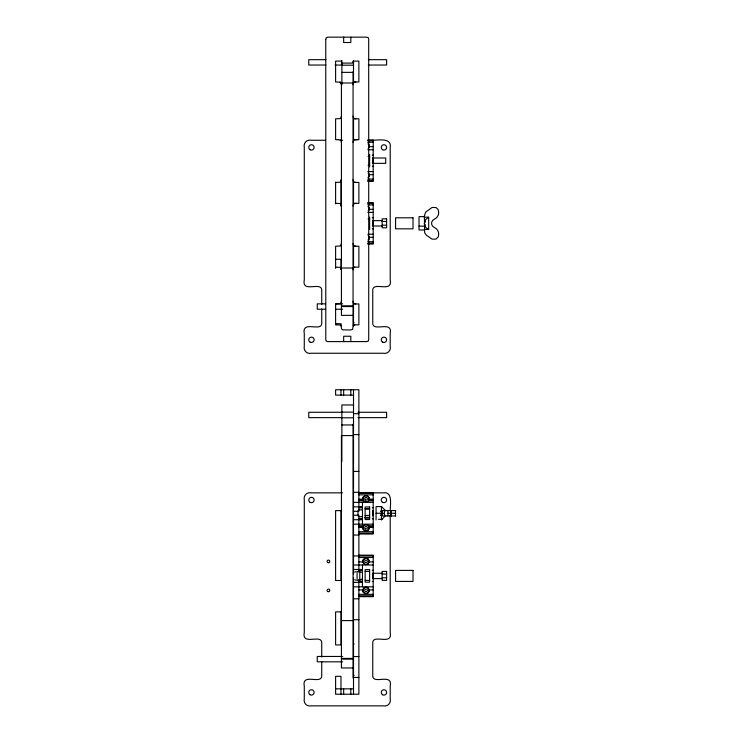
<?xml version="1.0" encoding="UTF-8"?>
<svg xmlns="http://www.w3.org/2000/svg" width="743" height="743" viewBox="0 0 743 743"><rect width="100%" height="100%" fill="white"/><g stroke="black" fill="none" stroke-linecap="round" stroke-linejoin="round"><path stroke-width="1.11" d="M353.064 269.802L353.352 267.898L354.792 267.146M341.427 116.122L340.526 118.583L335.613 118.806L335.613 139.693L338.195 139.712M341.427 179.75L340.526 182.202L335.613 182.434M341.427 243.537L340.526 245.989L335.613 246.221L335.613 268.399M341.427 301.249L340.526 303.711L335.613 303.943L335.613 324.84L340.972 325.072L341.566 328.833L342.569 329.846L350.38 329.985L352.563 329.474L353.213 325.434L354.857 324.84M353.064 84.674L353.566 82.492L355.748 81.99M353.064 142.396L353.566 140.213L355.748 139.712M353.064 206.015L353.566 203.833L355.748 203.331M424.392 223.318L425.507 219.742L428.497 217.262M369.169 561.541L369.122 560.863M369.169 208.959L369.122 208.263M369.169 498.934L369.122 498.219A2.043 0.529 63.7 0 0 368.983 497.875M369.169 146.352L369.122 145.619A2.043 0.529 63.7 0 0 368.983 145.275M362.928 527.363L363.076 526.741L358.878 526.741M362.928 590.007L363.829 588.187A29.349 5.145 0 0 1 364.2 587.871L364.33 587.778M369.122 238.373L369.169 237.658M369.122 528.329L369.169 527.762A3.13 3.13 0 0 1 364.469 530.474A3.13 3.13 0 0 1 364.469 525.05A6.91 1.207 0 0 1 365.519 524.632M369.122 590.973L369.169 590.276M353.139 83.402L354.476 82.064M369.057 175.989L368.147 177.475M369.039 238.707L368.147 240.119M363.021 497.949L364.191 496.25A3.111 3.046 19.9 0 1 367.85 496.287L369.057 497.949M369.057 528.589L367.887 530.288M363.021 560.593L364.191 558.894A3.111 3.046 19.9 0 1 367.85 558.94M369.039 591.307L367.887 592.933A3.111 3.046 -19.9 0 1 364.2 592.933L363.039 591.307M368.156 148.489A29.349 5.145 0 0 0 368.249 148.405L369.132 146.668L373.2 146.668M368.797 147.671L368.816 147.625A3.13 3.13 0 0 0 368.249 143.966L368.147 143.863M367.813 501.367L367.878 501.321A29.349 5.145 0 0 0 368.249 501.005L373.2 500.596M364.33 525.134L364.228 525.199A29.349 5.145 0 0 0 363.829 525.542L358.878 525.942M367.748 564.048L367.878 563.965A29.349 5.145 0 0 0 368.249 563.649L369.132 561.912L373.2 561.912M354.643 572.175L355.86 571.618M362.463 572.333L357.086 571.441L357.086 580.376L362.463 579.494M366.475 501.887L365.714 501.896M366.475 564.531L365.714 564.541M365.658 524.651L366.531 524.669M365.658 587.295L366.531 587.314M356.965 139.693L356.343 139.712M325.936 59.672L308.763 59.672L308.763 65.031L325.936 65.04M368.305 59.672L386.62 59.672L386.62 65.031L368.305 65.04M335.102 65.04L341.966 65.04M341.873 65.198L353.51 65.198M341.873 72.359L353.51 72.359M341.427 84.674L340.526 82.213L335.613 81.99L335.613 61.093L341.427 61.093L341.501 62.802L342.319 63.099L352.488 63.09L353.064 61.093L358.878 61.093L358.878 81.99L353.51 81.99M353.064 82.993L341.427 82.993L341.427 315.357L353.064 315.357M353.51 118.806L358.878 118.806L358.878 139.712L353.51 139.712M338.251 139.712L340.926 140.213L341.427 142.396M367.692 139.916L373.2 139.916L373.2 181.403L367.692 181.422M325.304 140.26L311.447 140.26C306.933 139.21 303.237 142.907 304.286 147.42L304.286 279.87C301.593 293.309 320.818 281.421 321.738 289.714L321.738 304.444M340.313 140.26L342.625 140.26M372.652 140.26C377.908 140.297 392.053 137.381 390.205 147.42L390.205 279.87C392.898 293.309 373.673 281.421 372.754 289.714L372.754 323.716C373.673 332.01 392.898 320.122 390.205 333.561L390.205 346.089C391.255 350.603 387.558 354.3 383.044 353.25L311.447 353.25C306.933 354.3 303.237 350.603 304.286 346.089L304.286 333.561C301.593 320.122 320.818 332.01 321.738 323.716L321.738 308.977M367.692 140.817L373.2 140.817M367.692 142.266L373.2 142.266M367.831 149.761L373.2 149.761M372.299 155.101L373.2 155.101M368.222 156.197L369.615 156.197M368.222 156.364L369.615 156.299M373.014 157.99L385.728 157.99L385.728 163.349L373.014 163.358M368.222 165.132L369.615 165.132M368.222 165.299L369.615 165.252M372.299 166.237L373.2 166.209M367.831 171.577L373.2 171.577M373.2 174.67L369.132 174.67L368.296 172.989A29.349 5.145 0 0 0 368.156 172.859M367.692 179.082L373.2 179.082M367.692 180.53L373.2 180.53M353.51 182.434L358.878 182.434L358.878 203.331L353.51 203.331M367.692 202.56L373.2 202.56L373.2 244.048L367.692 244.066M335.613 203.331L340.526 203.563L341.427 206.015M367.692 203.461L373.2 203.461M367.692 204.91L373.2 204.91M373.2 209.312L369.132 209.312L368.296 211.003A29.349 5.145 0 0 1 368.156 211.133M367.831 212.405L373.2 212.405M424.392 216.631L419.024 216.631L419.024 229.968L424.392 230.005M424.392 217.188L428.683 217.188L428.683 229.438L424.392 229.438M372.299 217.745L373.2 217.745M368.222 218.841L369.615 218.841M368.222 218.944L369.615 219.009M373.014 220.634L382.255 220.634M382.143 221.46L386.62 221.46M382.143 225.166L386.62 225.166M424.727 225.5L425.107 224.562M373.014 226.002L382.255 226.002M419.024 226.169L425.08 226.169A5.071 3.706 90 0 1 424.374 223.318M372.299 228.853L373.2 228.881M367.831 234.221L373.2 234.221M373.2 237.314L369.132 237.314L368.249 235.587A29.349 5.145 0 0 0 368.156 235.503M367.692 241.726L373.2 241.726M367.692 243.175L373.2 243.175M353.51 246.221L358.878 246.221L358.878 267.146L353.51 267.118M335.613 259.279L340.981 259.279L340.981 269.542M335.613 267.146L340.573 267.369L341.427 269.802M341.427 268L353.064 268M325.36 303.859L317.261 303.859L317.261 309.218L325.36 309.227M335.762 303.859L342.699 303.859M353.51 303.943L358.878 303.943L358.878 324.84L353.51 324.84M341.427 305.819L353.064 305.819M341.427 306.543L353.064 306.543M335.762 309.227L342.699 309.227M353.51 322.703L354.179 322.703M335.613 323.716L340.981 323.716L340.981 325.991M353.51 395.118L335.613 395.118L335.613 389.75L358.878 389.75L358.878 510.757M353.51 404.963L341.873 404.963L341.873 461.524M341.873 412.124L353.51 412.124M341.966 412.272L308.763 412.272L308.763 417.631L341.966 417.64M357.996 412.272L386.62 412.272L386.62 417.631L357.996 417.64M353.51 413.693L358.878 413.693M341.873 417.798L353.51 417.798M341.873 424.959L353.51 424.959M353.51 434.59L358.878 434.59M353.064 435.593L341.427 435.593L341.427 667.957L353.064 667.957M353.51 471.406L358.878 471.406M353.51 492.312L358.878 492.312M358.878 492.516L373.2 492.516M342.625 492.86L311.447 492.86C306.933 491.81 303.237 495.507 304.286 500.02L304.286 632.469C301.593 645.908 320.818 634.02 321.738 642.314L321.738 657.044M358.795 492.86L383.044 492.86C393.075 491.012 390.177 505.129 390.205 510.385M358.878 493.417L373.2 493.417M358.878 494.866L373.2 494.866M358.878 499.268C364.237 498.664 364.72 500.522 358.878 499.798M373.2 499.268C367.887 498.562 367.376 500.522 373.2 499.798M358.878 500.596L363.829 501.005A29.349 5.145 0 0 0 364.2 501.321L364.33 501.404M353.51 502.361L373.2 502.361M385.728 510.775L381.456 506.596L376.069 506.587L376.069 519.951M353.51 506.837L362.463 506.837M358.878 507.107L362.463 507.107M381.531 507.218L382.125 507.218M372.299 507.701L373.2 507.701M358.878 507.794L362.463 507.794M365.147 508.797L369.615 508.797M365.147 508.899L369.615 508.899M358.878 509.865L362.463 509.865M381.438 510.59L395.722 510.59M380.63 511.091L382.143 511.091M353.51 511.314L358.878 511.314M380.63 511.639L382.143 511.639M376.069 513.274L384.456 513.274M387.939 513.274L390.53 513.274M391.18 513.274L395.75 513.274M380.63 514.899L382.143 514.899M353.51 515.233L358.878 515.233L358.878 571.841M365.147 515.493L369.615 515.363M380.63 515.447L382.143 515.447M381.438 515.958L395.722 515.958M358.878 516.673L362.463 516.673M365.147 517.379L369.615 517.379M365.147 517.732L369.615 517.732M365.147 517.852L369.615 517.852M358.878 518.753L362.463 518.753M372.299 518.809L373.2 518.837M378.419 519.32L382.125 519.32M358.878 519.431L362.463 519.431M353.51 519.71L362.463 519.71M353.51 524.177L373.2 524.177M373.2 525.942L368.296 525.589A29.349 5.145 0 0 0 367.878 525.227L367.748 525.134M373.2 526.741C367.321 525.905 367.896 528.087 373.2 527.27M358.878 527.27L362.946 527.27M358.878 531.682L373.2 531.682M358.878 533.13L373.2 533.13M358.878 534.022L373.2 534.022L373.2 492.544M353.51 535.034L358.878 535.034M358.878 555.16L373.2 555.16L373.2 596.648M353.51 555.931L373.2 556.061M358.878 557.51L373.2 557.51M358.878 561.912L362.946 561.912L363.829 563.649A29.349 5.145 0 0 0 364.2 563.965L364.33 564.048M353.51 565.005L373.2 565.005M353.51 569.482L362.463 569.482M358.878 570.438L362.463 570.438M372.299 570.345L373.2 570.345M365.147 571.441L369.615 571.441M373.014 573.234L382.255 573.234M382.143 574.06L386.62 574.06M382.143 577.766L386.62 577.766M373.014 578.602L382.255 578.602M360.671 579.317L362.463 579.317M365.147 580.394L369.615 580.394M358.878 581.397L362.463 581.397M372.299 581.481L373.2 581.453M353.51 582.354L362.463 582.354M353.51 586.821L373.2 586.821M358.878 589.914L362.946 589.914M373.2 589.914L369.132 589.914L368.249 588.187A29.349 5.145 0 0 0 367.878 587.871L367.813 587.824M358.878 594.326L373.2 594.326M358.878 595.775L373.2 595.775M358.878 596.666L373.2 596.666M353.51 598.821L358.878 598.821M353.51 619.718L358.878 619.718M341.427 620.6L353.064 620.6M353.51 644.06L354.179 644.06M342.699 656.459L317.261 656.459L317.261 661.818L342.699 661.827M353.51 656.543L358.878 656.543M341.427 658.419L353.064 658.419M341.427 659.143L353.064 659.143M353.51 675.303L354.179 675.303M353.51 677.44L358.878 677.44M335.613 688.845L353.51 688.845M355.748 118.806L353.566 118.304L353.064 116.122M355.748 182.434L353.566 181.933L353.064 179.75M355.748 246.221L353.566 245.71L353.064 243.537M355.748 303.943L353.566 303.432L353.064 301.249M340.015 82.064L341.074 82.677L341.418 84.015M355.86 580.218L354.643 579.661M367.887 558.894L369.057 560.593M368.147 206.508L369.057 207.994M368.231 143.938L369.057 145.349M368.667 173.453L368.695 173.5A3.13 3.13 0 0 1 368.249 177.373M363.021 528.589L364.191 530.288A3.111 3.046 -19.9 0 0 367.85 530.251M362.937 528.208L362.946 528.264A2.043 0.613 61.2 0 0 362.937 528.514M362.937 590.852L362.955 590.973A2.043 0.613 61.2 0 0 362.937 591.159M369.169 174.995L369.122 175.729A2.043 0.529 -63.7 0 1 368.983 176.063M369.169 527.595L369.169 527.716A3.13 3.13 0 0 0 364.469 525.05M425.107 221.293L425.107 222.073M395.49 510.59L395.49 515.958M391.347 515.289L391.347 515.958M391.18 510.59L391.18 515.958M390.53 510.59L390.53 515.958M390.205 514.992L390.205 632.469C392.898 645.908 373.673 634.02 372.754 642.314L372.754 676.316C373.673 684.609 392.898 672.721 390.205 686.16L390.205 698.689C391.255 703.203 387.558 706.899 383.044 705.85L311.447 705.85C306.933 706.899 303.237 703.203 304.286 698.689L304.286 686.16C301.593 672.721 320.818 684.609 321.738 676.316L321.738 661.576M387.939 510.59L387.939 515.958M385.728 515.354L381.456 519.951L381.438 506.596M384.456 510.59L384.456 515.958M382.143 510.98L382.143 515.558M372.754 157.99L372.754 163.349M372.754 220.634L372.754 225.993M372.754 510.59L372.754 515.948M372.754 573.234L372.754 578.593M369.615 154.405L369.615 166.934M369.615 217.049L369.615 229.578M362.463 502.361L362.463 524.177M362.463 565.005L362.463 586.821M359.77 571.46L359.77 580.376M358.878 579.902L358.878 694.213L335.613 694.213L335.613 676.316L340.981 676.316L340.981 694.213M357.987 510.599L357.987 515.948M353.51 60.657L353.51 83.69M353.51 117.561L353.51 140.26M353.51 180.939L353.51 204.994M353.51 244.716L353.51 268.399M353.51 302.42L353.51 325.991M353.51 389.75L353.51 573.958M353.51 577.878L353.51 694.213M353.064 71.616L353.064 325.378M353.064 424.216L353.064 677.978M350.826 37.15L350.826 42.518L343.665 42.518L343.665 37.15M350.826 341.613L350.826 336.245L343.665 336.245L343.665 341.613M350.826 389.75L350.826 395.118M350.826 688.845L350.826 694.213M343.665 389.75L343.665 395.118M343.665 688.845L343.665 694.213M341.873 60.462L341.873 84.786M340.981 179.787L340.981 206.136M340.981 389.75L340.981 395.118M335.613 182.081L335.613 203.842M366.633 524.651A7.244 1.272 0 0 1 367.636 525.143M365.519 501.906A6.91 1.207 0 0 1 364.469 501.404M367.636 501.404A7.244 1.272 0 0 1 366.633 501.887M369.048 528.412A2.043 0.529 -63.7 0 1 368.983 528.663M363.123 529.48A6.018 0.901 71.6 0 1 363.225 529.694M362.89 498.293A2.043 0.613 -61.2 0 1 362.937 498.024M363.225 496.853A6.018 0.901 -71.6 0 1 363.123 497.067M364.469 587.787A6.91 1.207 0 0 1 365.519 587.276M366.633 587.304A7.244 1.272 0 0 1 367.636 587.787M369.048 591.056A2.043 0.529 -63.7 0 1 368.983 591.307M363.123 592.125A6.018 0.901 71.6 0 1 363.225 592.338M364.469 564.141A3.13 3.13 0 0 0 369.169 561.429L369.169 561.429A3.13 3.13 0 0 0 364.469 558.717A3.13 3.13 0 0 0 364.469 564.141A6.91 1.207 0 0 0 365.519 564.55M367.636 564.048A7.244 1.272 0 0 1 366.633 564.531M368.983 560.519A2.043 0.529 63.7 0 1 369.048 560.779M362.89 560.937A2.043 0.613 -61.2 0 1 362.937 560.668M363.225 559.498A6.018 0.901 -71.6 0 1 363.123 559.711M368.472 235.828A3.13 3.13 0 0 1 368.249 240.017M369.048 238.457A2.043 0.529 -63.7 0 1 368.983 238.707M368.249 206.61A3.13 3.13 0 0 1 368.658 210.538M368.983 207.919A2.043 0.529 63.7 0 1 369.048 208.179M428.702 229.336A9.343 6.826 -90 0 1 425.015 226.253M325.768 39.5L325.796 339.904L326.27 341.111L327.793 341.604L367.014 341.585L368.37 340.926L368.723 339.263L368.695 38.859L368.222 37.652L366.698 37.159L328.118 37.15L326.27 37.652L325.768 39.5M424.392 216.055L424.652 232.754L426.315 235.132L431.794 238.977A2.888 2.888 0 0 0 432.435 239.181L436.085 239.07L438.017 237.156A7.932 7.932 0 0 0 438.444 235.986A7.161 7.161 0 0 0 434.302 227.451A4.477 4.477 0 0 1 434.302 219.185A7.161 7.161 0 0 0 438.444 210.641A7.932 7.932 0 0 0 438.017 209.47L436.085 207.557L432.435 207.446A2.888 2.888 0 0 0 431.794 207.65L425.674 212.099L424.392 216.055M413.024 217.81L395.573 217.81L395.573 228.825L413.024 228.825L413.024 217.81M386.62 218.841L382.143 218.841L382.143 227.795L386.62 227.795L386.62 218.841M369.615 507.005L365.147 507.005L365.147 519.533L369.615 519.533L369.615 507.005M340.981 510.627L335.613 510.627L335.613 580.497L340.981 580.497L340.981 510.627M369.615 569.649L365.147 569.649L365.147 582.178L369.615 582.178L369.615 569.649M413.024 570.41L395.573 570.41L395.573 581.425L413.024 581.425L413.024 570.41M386.62 571.441L382.143 571.441L382.143 580.394L386.62 580.394L386.62 571.441M340.981 611.879L335.613 611.879L335.613 644.933L340.981 644.933L340.981 611.879M364.228 501.339L364.2 501.321A3.13 3.13 0 0 1 364.72 495.943A3.13 3.13 0 0 1 369.16 499.064A3.13 3.13 0 0 1 364.237 501.339M365.37 591.567A1.347 1.347 0 0 0 367.386 590.406A1.347 1.347 0 0 0 365.37 589.245A1.347 1.347 0 0 0 365.37 591.567M327.784 591.567A1.347 1.347 0 0 0 329.79 590.406A1.347 1.347 0 0 0 327.784 589.245A1.347 1.347 0 0 0 327.784 591.567M327.784 562.59A1.347 1.347 0 0 0 329.79 561.429A1.347 1.347 0 0 0 327.784 560.268A1.347 1.347 0 0 0 327.784 562.59M365.268 562.525A1.347 1.347 0 0 0 367.376 561.55A1.347 1.347 0 0 0 365.472 560.213A1.347 1.347 0 0 0 365.268 562.525M310.11 502.342A2.684 2.684 0 0 0 314.131 500.02A2.684 2.684 0 0 0 310.11 497.689A2.684 2.684 0 0 0 310.11 502.342M382.599 502.342A2.684 2.684 0 0 0 386.62 500.02A2.684 2.684 0 0 0 382.599 497.689A2.684 2.684 0 0 0 382.599 502.342M310.11 694.751A2.684 2.684 0 0 0 314.131 692.43A2.684 2.684 0 0 0 310.11 690.098A2.684 2.684 0 0 0 310.11 694.751M382.599 694.751A2.684 2.684 0 0 0 386.62 692.43A2.684 2.684 0 0 0 382.599 690.098A2.684 2.684 0 0 0 382.599 694.751M365.37 528.923A1.347 1.347 0 0 0 367.386 527.762A1.347 1.347 0 0 0 365.37 526.601A1.347 1.347 0 0 0 365.37 528.923M365.37 499.946A1.347 1.347 0 0 0 367.386 498.785A1.347 1.347 0 0 0 365.37 497.624A1.347 1.347 0 0 0 365.37 499.946M364.469 593.118A3.13 3.13 0 0 0 369.169 590.406A3.13 3.13 0 0 0 364.469 587.694A3.13 3.13 0 0 0 364.469 593.118M310.11 149.742A2.684 2.684 0 0 0 314.131 147.42A2.684 2.684 0 0 0 310.11 145.089A2.684 2.684 0 0 0 310.11 149.742M382.599 149.742A2.684 2.684 0 0 0 386.62 147.42A2.684 2.684 0 0 0 382.599 145.089A2.684 2.684 0 0 0 382.599 149.742M310.11 342.151A2.684 2.684 0 0 0 314.131 339.83A2.684 2.684 0 0 0 310.11 337.498A2.684 2.684 0 0 0 310.11 342.151M382.599 342.151A2.684 2.684 0 0 0 386.62 339.83A2.684 2.684 0 0 0 382.599 337.498A2.684 2.684 0 0 0 382.599 342.151"/></g></svg>
